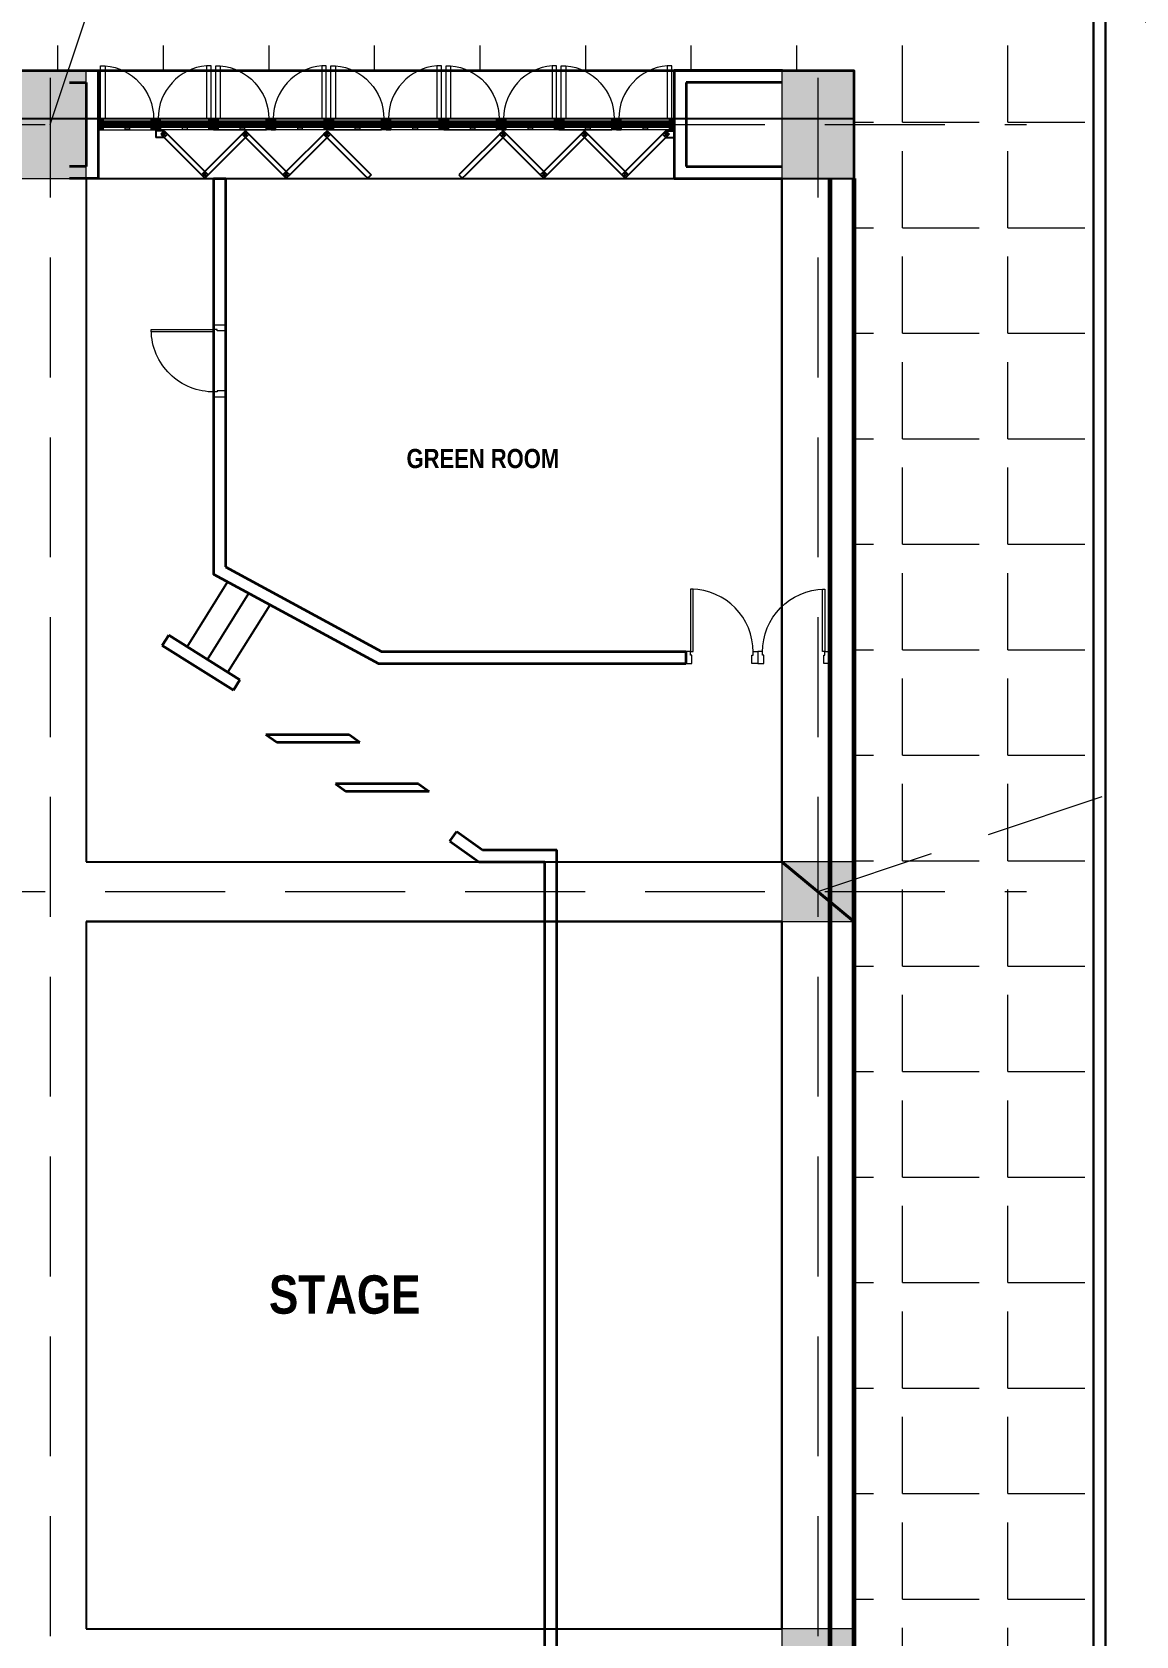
# Model space of a CAD drawing. Header units: inches. Extents: x -1373420 to 1275728, y -1279082 to 1370051.
# Drawn here: x -48694 to -48233, y 11710 to 12379 of the extents above; entities that cross this region are included whole.
import ezdxf

# ---------------------------------------------------------------- set-up
doc = ezdxf.new("R2010")
doc.units = ezdxf.units.IN
doc.header["$LTSCALE"] = 100
doc.header["$MEASUREMENT"] = 0
doc.linetypes.add('DASHED', pattern=[0.75, 0.5, -0.25])
doc.linetypes.add('DASHED2', pattern=[0.375, 0.25, -0.125])
for name, color, linetype, lineweight in [('ar_ Door', 7, 'Continuous', 0), ('beam', 40, 'Continuous', 15), ('Building', 250, 'Continuous', 60), ('centerline', 250, 'DASHED', 5), ('COLUMN', 1, 'Continuous', 40), ('DOOR', 42, 'Continuous', 9), ('FURNITURE', 64, 'Continuous', 5), ('Hatch', 213, 'Continuous', 13), ('Louver', 33, 'Continuous', 40), ('RCP 3panel', 252, 'Continuous', 20), ('WALL', 7, 'Continuous', 35)]:
    doc.layers.add(name, color=color, linetype=linetype, lineweight=lineweight)
doc.layers.add('ref', color=72, linetype='Continuous')
doc.layers.add('text', color=7, linetype='Continuous')
doc.styles.get("Standard").update_dxf_attribs({"font": 'arial.ttf'})

# ---------------------------------------------------------------- blocks, each defined once
blk = doc.blocks.new('A$C284706ac')
at = {"layer": 'COLUMN', "lineweight": 60}
h = blk.add_hatch(color=256, dxfattribs=at)
h.dxf.hatch_style = 1
h.paths.add_polyline_path([(1018.4, 1036.73), (1048.4, 1036.73), (1048.4, 1081.73), (1018.4, 1081.73)])
h.paths.add_polyline_path([(378.4, 1036.73), (408.4, 1036.73), (408.4, 1081.73), (378.4, 1081.73)])
h.paths.add_polyline_path([(698.4, 1036.73), (728.4, 1036.73), (728.4, 1081.73), (698.4, 1081.73)])
h.paths.add_polyline_path([(58.4, 1036.73), (88.4, 1036.73), (88.4, 1081.73), (58.4, 1081.73)])
h.paths.add_polyline_path([(1018.4, 726.73), (1048.4, 726.73), (1048.4, 751.73), (1018.4, 751.73)])
h.paths.add_polyline_path([(58.4, 726.73), (88.4, 726.73), (88.4, 751.73), (58.4, 751.73)])
h.paths.add_polyline_path([(58.4, 406.73), (88.4, 406.73), (88.4, 431.73), (58.4, 431.73)])
h.paths.add_polyline_path([(1018.4, 406.73), (1048.4, 406.73), (1048.4, 431.73), (1018.4, 431.73)])
h.paths.add_polyline_path([(698.4, 121.73), (728.4, 121.73), (728.4, 76.73), (698.4, 76.73)])
h.paths.add_polyline_path([(1018.4, 121.73), (1048.4, 121.73), (1048.4, 76.73), (1018.4, 76.73)])
h.paths.add_polyline_path([(378.4, 121.73), (408.4, 121.73), (408.4, 76.73), (378.4, 76.73)])
h.paths.add_polyline_path([(58.4, 121.73), (88.4, 121.73), (88.4, 76.73), (58.4, 76.73)])
blk.add_line((1018.4, 751.73), (1048.4, 726.73))
at = {"layer": 'beam', "lineweight": 25}
for p, q in [((58.4, 1061.73), (1048.4, 1061.73)), ((1048.4, 1061.73), (1048.4, 96.73)), ((728.4, 1036.73), (728.4, 751.73)), ((728.4, 1036.73), (1018.4, 1036.73)), ((1018.4, 1036.73), (1018.4, 751.73)), ((728.4, 751.73), (1018.4, 751.73)), ((728.4, 726.73), (728.4, 431.73)), ((728.4, 726.73), (1018.4, 726.73)), ((1018.4, 726.73), (1018.4, 431.73)), ((728.4, 431.73), (1018.4, 431.73))]:
    blk.add_line(p, q, dxfattribs=at)
for points in [[(728.4, 1036.73), (728.4, 751.73)], [(1018.4, 751.73), (1018.4, 1036.73), (1048.4, 1036.73), (1048.4, 121.73)], [(728.4, 751.73), (1018.4, 751.73)], [(1018.4, 726.73), (728.4, 726.73)], [(728.4, 726.73), (728.4, 431.73)], [(1018.4, 431.73), (1018.4, 726.73)], [(728.4, 431.73), (1018.4, 431.73)]]:
    blk.add_lwpolyline(points, dxfattribs=at)
at = {"layer": 'centerline'}
for p, q in [((713.4, 1059.23), (803.16, 1327.13)), ((713.4, 1153.73), (713.4, 4.73)), ((1033.4, 1153.73), (1033.4, 4.73)), ((-13.6, 1059.23), (1120.4, 1059.23)), ((1033.4, 739.23), (1301.31, 828.98)), ((-13.6, 739.23), (1120.4, 739.23))]:
    blk.add_line(p, q, dxfattribs=at)
for points in [[(698.4, 1036.73), (728.4, 1036.73), (728.4, 1081.73), (698.4, 1081.73)], [(1018.4, 1036.73), (1048.4, 1036.73), (1048.4, 1081.73), (1018.4, 1081.73)], [(1018.4, 726.73), (1048.4, 726.73), (1048.4, 751.73), (1018.4, 751.73)], [(1018.4, 406.73), (1048.4, 406.73), (1048.4, 431.73), (1018.4, 431.73)]]:
    blk.add_lwpolyline(points, close=True, dxfattribs=at)
blk = doc.blocks.new('hfhf')
at = {"layer": 'ar_ Door'}
h = blk.add_hatch(dxfattribs=at)
h.set_pattern_fill('ANSI31', color=256, scale=3)
h.paths.add_polyline_path([(-27571, -11849.78), (-27571.1, -11849.78), (-27573, -11849.78), (-27573, -11854.53), (-27571, -11854.53)])
h.paths.add_polyline_path([(-27549, -11849.77), (-27551, -11849.77), (-27551, -11854.53), (-27549, -11854.53)])
h.paths.add_polyline_path([(-27547, -11849.77), (-27549, -11849.77), (-27549, -11854.53), (-27547, -11854.53)])
h.paths.add_polyline_path([(-27525, -11849.77), (-27527, -11849.77), (-27527, -11854.53), (-27525, -11854.53)])
h = blk.add_hatch(dxfattribs=at)
h.set_pattern_fill('ANSI31', color=256, scale=3, angle=315)
h.paths.add_polyline_path([(-27551, -11851.14), (-27571, -11851.15), (-27571, -11853.15), (-27551, -11853.14)])
h.paths.add_polyline_path([(-27527, -11851.13), (-27547, -11851.14), (-27547, -11853.14), (-27527, -11853.13)])
for p, q in [((-27571, -11854.53), (-27571, -11849.78)), ((-27562, -11851.15), (-27562, -11850.15)), ((-27562, -11850.15), (-27560, -11850.15)), ((-27560, -11851.15), (-27560, -11850.15)), ((-27551, -11849.77), (-27551, -11854.53)), ((-27549, -11849.77), (-27549, -11854.53)), ((-27549, -11851.14), (-27549, -11851.14)), ((-27549, -11853.14), (-27549, -11853.14)), ((-27547, -11849.77), (-27547, -11854.53)), ((-27538, -11851.14), (-27538, -11850.14)), ((-27538, -11850.14), (-27536, -11850.14)), ((-27536, -11851.14), (-27536, -11850.14)), ((-27527, -11854.53), (-27527, -11849.78))]:
    blk.add_line(p, q, dxfattribs=at)
blk.add_lwpolyline([(-27573, -11854.53), (-27525, -11854.53), (-27525, -11849.77), (-27573, -11849.77)], close=True, dxfattribs=at)
at = {"layer": 'Louver'}
for p, q in [((-27571, -11851.15), (-27551, -11851.14)), ((-27571, -11853.15), (-27551, -11853.14)), ((-27547, -11851.14), (-27527, -11851.13)), ((-27547, -11853.14), (-27527, -11853.13))]:
    blk.add_line(p, q, dxfattribs=at)
blk = doc.blocks.new('fff')
at = {"layer": 'ar_ Door'}
h = blk.add_hatch(dxfattribs=at)
h.set_pattern_fill('ANSI31', color=256, scale=3)
h.set_pattern_definition([(45, (377.10632, -1078.94635), (-0.265165043, 0.265165043), [])])
h.paths.add_polyline_path([(-27169.89, -12928.71), (-27171.89, -12928.71), (-27171.89, -12933.47), (-27169.89, -12933.47)])
h.paths.add_polyline_path([(-27147.89, -12928.71), (-27149.89, -12928.71), (-27149.89, -12933.47), (-27147.89, -12933.47)])
h = blk.add_hatch(dxfattribs=at)
h.set_pattern_fill('ANSI31', color=256, scale=3, angle=315)
h.set_pattern_definition([(0, (377.10632, -1078.94635), (8e-17, 0.375), [])])
h.paths.add_polyline_path([(-27149.89, -12930.08), (-27169.89, -12930.09), (-27169.89, -12932.09), (-27149.89, -12932.08)])
for p, q in [((-27171.89, -12928.71), (-27171.89, -12933.47)), ((-27171.89, -12930.09), (-27171.89, -12930.09)), ((-27169.89, -12928.71), (-27169.89, -12933.47)), ((-27160.89, -12930.08), (-27160.89, -12929.08)), ((-27160.89, -12929.08), (-27158.89, -12929.08)), ((-27158.89, -12930.08), (-27158.89, -12929.08)), ((-27149.89, -12933.47), (-27149.89, -12928.72)), ((-27171.89, -12932.09), (-27171.89, -12932.09))]:
    blk.add_line(p, q, dxfattribs=at)
blk.add_lwpolyline([(-27171.89, -12933.47), (-27147.89, -12933.47), (-27147.89, -12928.71), (-27171.89, -12928.71)], dxfattribs=at)
at = {"layer": 'Louver'}
for p, q in [((-27169.89, -12930.09), (-27149.89, -12930.08)), ((-27169.89, -12932.09), (-27149.89, -12932.08))]:
    blk.add_line(p, q, dxfattribs=at)
blk = doc.blocks.new('window louvers')
at = {"layer": 'ar_ Door'}
for p, q in [((1324973.41, -492366.59), (1324971.5, -492366.59)), ((1324971.5, -492366.59), (1324971.5, -492388.59)), ((1324973.41, -492388.59), (1324973.41, -492366.59)), ((1324950.36, -492388.59), (1324950.36, -492393.35)), ((1324950.36, -492388.59), (1324951.31, -492388.59)), ((1324951.31, -492388.59), (1324951.31, -492390.49)), ((1324951.31, -492390.49), (1324952.26, -492390.49)), ((1324952.26, -492390.49), (1324952.26, -492393.35)), ((1324971.5, -492388.59), (1324973.41, -492388.59)), ((1324973.41, -492390.49), (1324972.46, -492390.49)), ((1324972.46, -492390.49), (1324972.46, -492393.35)), ((1324973.41, -492388.59), (1324973.41, -492390.49)), ((1324974.36, -492388.59), (1324973.41, -492388.59)), ((1324974.36, -492388.59), (1324974.36, -492393.35)), ((1324950.36, -492393.35), (1324952.26, -492393.35)), ((1324974.36, -492393.35), (1324972.46, -492393.35))]:
    blk.add_line(p, q, dxfattribs=at)
at = {"layer": 'ar_ Door', "linetype": 'DASHED2', "ltscale": 10}
for p, q in [((1324973.41, -492388.59), (1324951.31, -492388.59)), ((1324972.46, -492393.35), (1324952.26, -492393.35))]:
    blk.add_line(p, q, dxfattribs=at)
at = {"layer": 'ar_ Door'}
blk.add_arc((1324973.42, -492388.61), 22.11, 94.97277, 179.93467, dxfattribs=at)
blk = doc.blocks.new('FOLDING DOOR')
at = {"layer": 'FURNITURE', "lineweight": 25}
for p, q in [((1325670.76, -492930.47), (1325672.17, -492929.05)), ((1325672.17, -492931.88), (1325670.76, -492930.47)), ((1325673.59, -492930.47), (1325672.17, -492929.05)), ((1325689.14, -492948.85), (1325672.17, -492931.88)), ((1325690.56, -492947.44), (1325673.59, -492930.47)), ((1325687.73, -492947.44), (1325704.7, -492930.47)), ((1325689.14, -492948.85), (1325706.12, -492931.88)), ((1325704.7, -492930.47), (1325706.12, -492929.05)), ((1325706.12, -492931.88), (1325704.7, -492930.47)), ((1325707.53, -492930.47), (1325706.12, -492929.05)), ((1325706.12, -492931.88), (1325707.53, -492930.47)), ((1325723.09, -492948.85), (1325706.12, -492931.88)), ((1325724.5, -492947.44), (1325707.53, -492930.47)), ((1325721.67, -492947.44), (1325738.64, -492930.47)), ((1325723.09, -492948.85), (1325740.06, -492931.88)), ((1325738.64, -492930.47), (1325740.06, -492929.05)), ((1325740.06, -492931.88), (1325738.64, -492930.47)), ((1325741.47, -492930.47), (1325740.06, -492929.05)), ((1325740.06, -492931.88), (1325741.47, -492930.47)), ((1325757.03, -492948.85), (1325740.06, -492931.88)), ((1325758.44, -492947.44), (1325741.47, -492930.47)), ((1325687.73, -492947.44), (1325689.14, -492946.02)), ((1325689.14, -492948.85), (1325687.73, -492947.44)), ((1325689.14, -492948.85), (1325687.73, -492947.44)), ((1325690.56, -492947.44), (1325689.14, -492946.02)), ((1325689.14, -492948.85), (1325690.56, -492947.44)), ((1325721.67, -492947.44), (1325723.09, -492946.02)), ((1325723.09, -492948.85), (1325721.67, -492947.44)), ((1325723.09, -492948.85), (1325721.67, -492947.44)), ((1325724.5, -492947.44), (1325723.09, -492946.02)), ((1325723.09, -492948.85), (1325724.5, -492947.44)), ((1325755.61, -492947.44), (1325757.03, -492946.02)), ((1325757.03, -492948.85), (1325755.61, -492947.44)), ((1325758.44, -492947.44), (1325757.03, -492946.02)), ((1325757.03, -492946.02), (1325760.44, -492946.02)), ((1325757.03, -492948.85), (1325758.44, -492947.44)), ((1325757.03, -492948.85), (1325758.44, -492947.44)), ((1325760.44, -492948.85), (1325760.44, -492946.02)), ((1325757.03, -492948.85), (1325760.44, -492948.85))]:
    blk.add_line(p, q, dxfattribs=at)
for centre in [(1325706.12, -492930.47), (1325740.06, -492930.47), (1325689.14, -492947.44), (1325723.09, -492947.44), (1325757.03, -492947.44)]:
    blk.add_circle(centre, 0.489, dxfattribs=at)
blk = doc.blocks.new('dge')
at = {"layer": 'DOOR', "lineweight": 0}
for points in [[(-22135.88, 9912.26), (-22135.88, 9912.26), (-22135.88, 9938.26), (-22136.88, 9938.26), (-22136.88, 9912.26)], [(-22138.88, 9907.26), (-22136.38, 9907.26), (-22136.38, 9910.76), (-22136.88, 9910.76), (-22136.88, 9912.26), (-22138.88, 9912.26)], [(-22108.88, 9907.26), (-22111.38, 9907.26), (-22111.38, 9910.76), (-22110.88, 9910.76), (-22110.88, 9912.26), (-22108.88, 9912.26)]]:
    blk.add_lwpolyline(points, close=True, dxfattribs=at)
blk.add_arc((-22136.88, 9912.26), 26, 359.31639, 89.31639, dxfattribs=at)

msp = doc.modelspace()

# ---------------------------------------------------------------- hatches: boundary and pattern name
at = {"layer": 'Hatch', "true_color": 0x939598}
h = msp.add_hatch(dxfattribs=at)
h.set_pattern_fill('ANGLE', color=252, scale=160)
h.set_pattern_definition([(0, (3985.2, -11550.826), (0, 44), [32, -12]), (90, (3985.2, -11550.826), (-44, 3e-15), [32, -12])])
h.paths.add_polyline_path([(-48251.05, 12455.29), (-49441.05, 12455.29), (-49441.05, 11265.29), (-48251.05, 11265.29)])
h.paths.add_polyline_path([(-48351.05, 11357.79), (-49341.05, 11357.79), (-49341.05, 12362.79), (-48351.05, 12362.79)], flags=16)

# ---------------------------------------------------------------- linework, layer by layer
msp.add_arc((-48846.05, 11860.29), 808.53, 317.90969, 42.09031)
at = {"layer": 'Building', "linetype": 'DASHED', "lineweight": 25, "flags": 128}
msp.add_lwpolyline([(-49446.05, 11260.29), (-48246.05, 11260.29), (-48246.05, 12460.29), (-49446.05, 12460.29)], close=True, dxfattribs=at)
msp.add_lwpolyline([(-49446.05, 11260.29), (-48246.05, 11260.29), (-48246.05, 12460.29), (-49446.05, 12460.29)], close=True, dxfattribs=at)
at = {"layer": 'RCP 3panel'}
msp.add_lwpolyline([(-48586.29, 12135.61), (-48549.12, 12115.45)], dxfattribs=at)
at = {"layer": 'ref'}
for points in [[(-48628.96, 12122.45), (-48611.95, 12149.59)], [(-48620.49, 12117.14), (-48603.16, 12144.79)], [(-48612.01, 12111.83), (-48594.36, 12139.98)]]:
    msp.add_lwpolyline(points, dxfattribs=at)
at = {"layer": 'WALL'}
for p, q in [((-48677.99, 12362.79), (-48665.96, 12362.79)), ((-48677.99, 12357.79), (-48670.96, 12357.79)), ((-48670.96, 12357.79), (-48670.96, 12322.79)), ((-48665.96, 12362.79), (-48665.96, 12317.79)), ((-48380.79, 12362.79), (-48425.96, 12362.79)), ((-48425.96, 12362.79), (-48425.96, 12317.79)), ((-48380.79, 12357.79), (-48420.96, 12357.79)), ((-48420.96, 12357.79), (-48420.96, 12322.79)), ((-48670.96, 12322.79), (-48677.99, 12322.79)), ((-48665.96, 12317.79), (-48677.99, 12317.79)), ((-48670.96, 12322.79), (-48677.73, 12322.79)), ((-48665.96, 12317.79), (-48677.73, 12317.79)), ((-48425.96, 12317.79), (-48380.79, 12317.79)), ((-48425.96, 12317.79), (-48381.05, 12317.79)), ((-48420.96, 12322.79), (-48380.79, 12322.79)), ((-48420.96, 12322.79), (-48381.05, 12322.79)), ((-48505.74, 12037.7), (-48474.89, 12037.7)), ((-48474.89, 11682.89), (-48474.89, 12037.7)), ((-48507.34, 12032.7), (-48479.89, 12032.7))]:
    msp.add_line(p, q, dxfattribs=at)
at = {"layer": 'WALL', "lineweight": 60}
for p, q in [((-48361.05, 12317.79), (-48361.05, 11402.79)), ((-48351.05, 12317.79), (-48351.05, 11402.79))]:
    msp.add_line(p, q, dxfattribs=at)
at = {"layer": 'WALL', "lineweight": 30}
msp.add_lwpolyline([(-48881.24, 12460.29), (-48246.05, 12460.29), (-48246.05, 11260.29), (-49446.05, 11260.29), (-49446.05, 11738.44)], dxfattribs=at)
msp.add_lwpolyline([(-49441.05, 12455.29), (-48251.05, 12455.29), (-48251.05, 11265.29), (-49441.05, 11265.29)], close=True, dxfattribs=at)
msp.add_lwpolyline([(-49441.05, 12455.29), (-48251.05, 12455.29), (-48251.05, 11265.29), (-49441.05, 11265.29)], close=True, dxfattribs=at)
at = {"layer": 'WALL'}
msp.add_lwpolyline([(-49341.05, 12362.79), (-48351.05, 12362.79), (-48351.05, 11357.79), (-49341.05, 11357.79)], close=True, dxfattribs=at)
msp.add_lwpolyline([(-49341.05, 12362.79), (-48351.05, 12362.79), (-48351.05, 11357.79), (-49341.05, 11357.79)], close=True, dxfattribs=at)
for points in [[(-48617.9, 12317.79), (-48612.9, 12317.79), (-48612.9, 12155.73)], [(-48617.9, 12317.79), (-48617.9, 12152.76), (-48549.12, 12115.45), (-48421.05, 12115.45)], [(-48612.9, 12155.73), (-48547.86, 12120.45), (-48421.05, 12120.45)], [(-48639.27, 12123.01), (-48636.61, 12127.25)], [(-48639.27, 12123.01), (-48609.59, 12104.4)], [(-48636.61, 12127.25), (-48606.93, 12108.64)], [(-48421.05, 12120.45), (-48421.05, 12115.45)], [(-48549.12, 12115.45), (-48421.05, 12115.45)], [(-48609.59, 12104.4), (-48606.93, 12108.64)], [(-48596.08, 12085.84), (-48591.59, 12082.64)], [(-48596.08, 12085.84), (-48561.43, 12085.84)], [(-48591.59, 12082.64), (-48556.94, 12082.64)], [(-48561.43, 12085.84), (-48556.94, 12082.64)], [(-48567.14, 12065.2), (-48562.66, 12062)], [(-48532.49, 12065.2), (-48567.14, 12065.2)], [(-48528, 12062), (-48562.66, 12062)], [(-48532.49, 12065.2), (-48528, 12062)], [(-48519.47, 12041.35), (-48516.57, 12045.42)], [(-48516.57, 12045.42), (-48505.74, 12037.7)], [(-48519.47, 12041.35), (-48507.34, 12032.7)], [(-48505.74, 12037.7), (-48500.74, 12037.7)], [(-48507.34, 11687.89), (-48479.89, 11687.89), (-48479.89, 12032.7)]]:
    msp.add_lwpolyline(points, dxfattribs=at)

# ---------------------------------------------------------------- block references
at = {"layer": 'ar_ Door', "lineweight": 25, "xscale": -1}
for p in [(1276308.4, 504731.38), (1276356.4, 504731.38), (1276404.4, 504731.38), (1276452.4, 504731.38), (1276500.4, 504731.38)]:
    msp.add_blockref('window louvers', p, dxfattribs=at)
at = {"layer": 'ar_ Door', "lineweight": 25}
for p in [(-1373592.32, 504731.38), (-1373544.32, 504731.38), (-1373496.32, 504731.38), (-1373448.32, 504731.38), (-1373400.32, 504731.38)]:
    msp.add_blockref('window louvers', p, dxfattribs=at)
at = {"layer": 'ar_ Door', "rotation": 180}
msp.add_blockref('fff', (-75813.85, -590.68), dxfattribs=at)
at = {"layer": 'ar_ Door', "xscale": -1, "rotation": 180}
for name, p in [('fff', (-21470.07, -590.68)), ('hfhf', (-21044.96, 488.27)), ('hfhf', (-20996.96, 488.27)), ('hfhf', (-20948.96, 488.27)), ('hfhf', (-20900.96, 488.27))]:
    msp.add_blockref(name, p, dxfattribs=at)
at = {"layer": 'COLUMN', "lineweight": 60}
msp.add_blockref('A$C284706ac', (-49399.45, 11281.06), dxfattribs=at)
msp.add_blockref('A$C284706ac', (-49399.45, 11281.06), dxfattribs=at)
at = {"layer": 'DOOR', "xscale": -1, "rotation": 90}
msp.add_blockref('dge', (-38705.63, -9882.14), dxfattribs=at)
at = {"layer": 'DOOR'}
msp.add_blockref('dge', (-26282.17, 2208.19), dxfattribs=at)
at = {"layer": 'DOOR', "xscale": -1}
msp.add_blockref('dge', (-70499.93, 2208.19), dxfattribs=at)
at = {"layer": 'FURNITURE', "lineweight": 25, "rotation": 180}
msp.add_blockref('FOLDING DOOR', (1277118.52, -480611.16), dxfattribs=at)
at = {"layer": 'FURNITURE', "lineweight": 25, "xscale": -1, "rotation": 180}
msp.add_blockref('FOLDING DOOR', (-1374186.4, -480611.16), dxfattribs=at)

# ---------------------------------------------------------------- texts
at = {"layer": 'text', "attachment_point": 2}
for s, insert, char_height, width in [('{\\fArial Narrow|b1|i0|c0|p34;\\C7;GREEN ROOM}', (-48505.66, 12204.96), 8, 267.2419), ('{\\fArial Narrow|b1|i0|c0|p34;\\C9;\\c12632256;STAGE}', (-48563.24, 11860.24), 16, 534.4838)]:
    msp.add_mtext(s, dxfattribs=dict(at, insert=insert, char_height=char_height, width=width))

doc.saveas('drawing.dxf')
